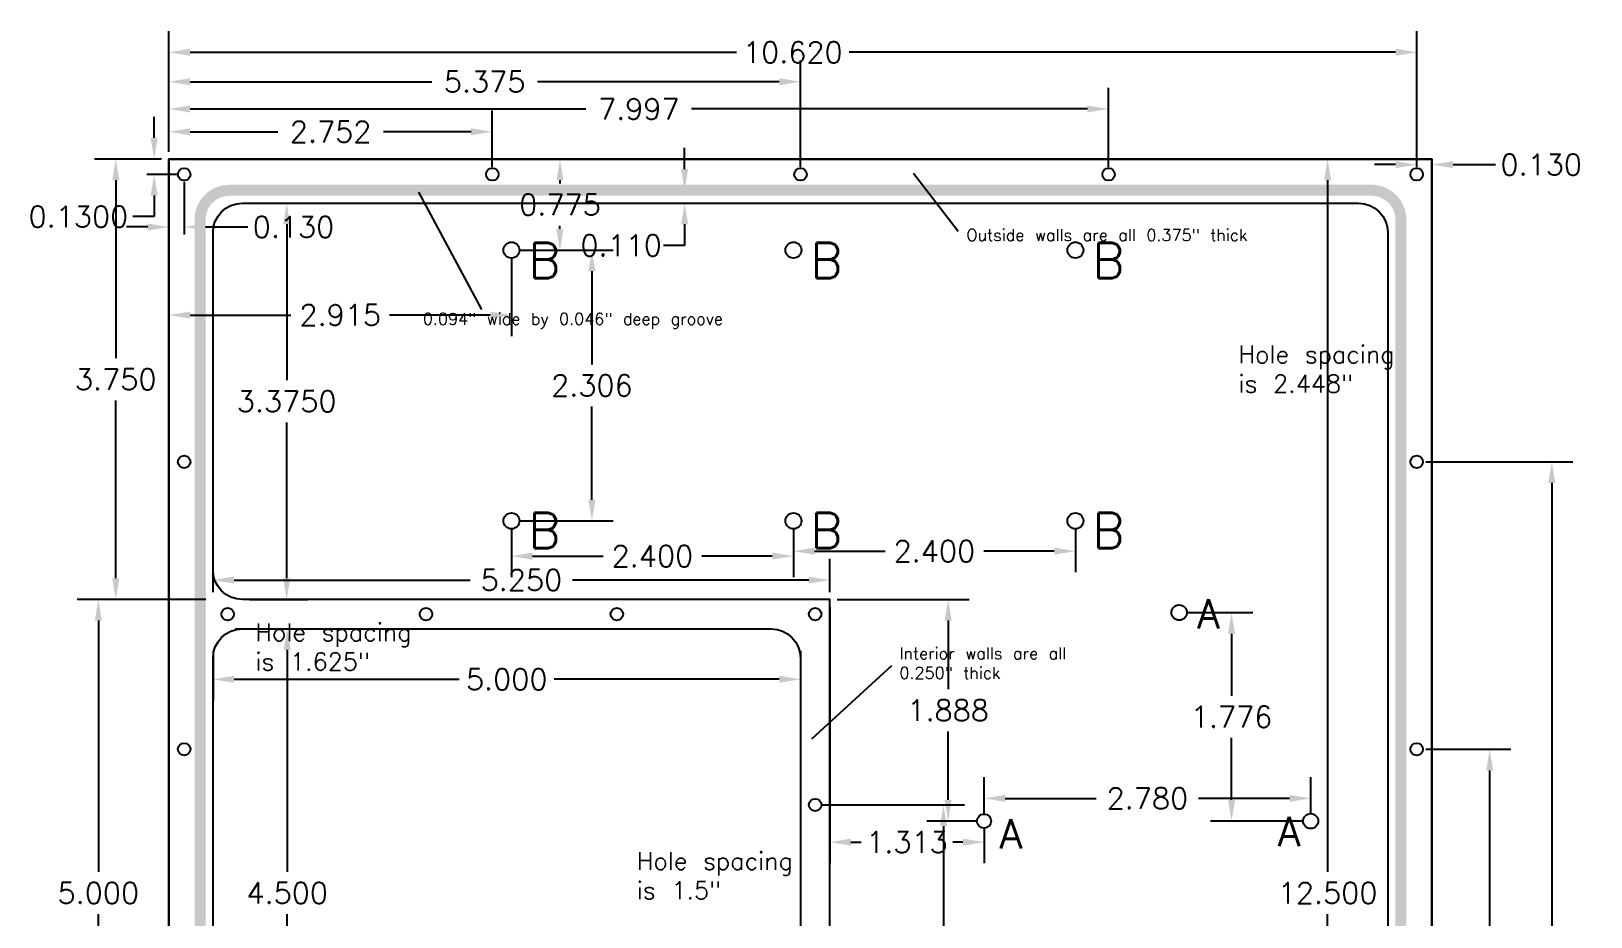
# Model space of a CAD drawing. Extents: x -100 to 12, y -2 to 69.
# Drawn here: x -1.55 to 11.73, y 5.67 to 13.21 of the extents above; entities that cross this region are included whole.
import ezdxf

# ---------------------------------------------------------------- set-up
doc = ezdxf.new("R2010")
doc.units = 0
doc.header["$MEASUREMENT"] = 0
for name, color, linetype in [('BOX', 1, 'CONTINUOUS'), ('BOXDWGTEXT', 7, 'CONTINUOUS'), ('BOXINTERIORHOLES', 7, 'CONTINUOUS'), ('DIMENSIONS', 7, 'CONTINUOUS')]:
    doc.layers.add(name, color=color, linetype=linetype)
doc.styles.get("Standard").update_dxf_attribs({"font": 'txt.shx'})
doc.dimstyles.get("Standard").update_dxf_attribs({"dimtxt": 0.18, "dimasz": 0.18, "dimexe": 0.18, "dimexo": 0.0625, "dimgap": 0.09, "dimtad": 0, "dimtih": 1, "dimtoh": 1, "dimdec": 4, "dimzin": 0, "dimdsep": 46, "dimtxsty": 'Standard', "dimcen": 0.09, "dimadec": 0, "dimazin": 0, "dimtfac": 1, "dimtdec": 4, "dimtofl": 0, "dimtmove": 0, "dimatfit": 3, "dimfxl": 0, "dimtolj": 1, "dimtzin": 0, "dimarcsym": 0})

# ---------------------------------------------------------------- blocks, each defined once
blk = doc.blocks.new('*D15')
at = {"layer": 'DIMENSIONS', "color": 0, "linetype": 'ByBlock'}
for p, q in [((-0.438, 12.125, 1.25), (-1.008, 12.125, 1.25)), ((-0.828, 11.945, 1.25), (-0.828, 10.43, 1.25)), ((-0.828, 8.555, 1.25), (-0.828, 10.07, 1.25)), ((-0.063, 8.375, 1.25), (-1.008, 8.375, 1.25))]:
    blk.add_line(p, q, dxfattribs=at)
for points in [[(-0.828, 12.125, 1.25), (-0.858, 11.945, 1.25), (-0.798, 11.945, 1.25)], [(-0.828, 8.375, 1.25), (-0.858, 8.555, 1.25), (-0.798, 8.555, 1.25)]]:
    blk.add_solid(points, dxfattribs=at)
at = {"layer": 'DIMENSIONS', "color": 0, "linetype": 'ByBlock', "insert": (-0.828, 10.25, 1.25), "char_height": 0.18, "attachment_point": 5}
blk.add_mtext('\\A1;3.750', dxfattribs=at)
blk = doc.blocks.new('*D14')
at = {"layer": 'DIMENSIONS', "color": 0, "linetype": 'ByBlock'}
for p, q in [((0.188, 8.125), (0.812, 8.125)), ((0.632, 7.945), (0.632, 6.055)), ((0.632, 3.805), (0.632, 5.695)), ((0.188, 3.625), (0.812, 3.625))]:
    blk.add_line(p, q, dxfattribs=at)
for points in [[(0.632, 8.125), (0.602, 7.945), (0.662, 7.945)], [(0.632, 3.625), (0.602, 3.805), (0.662, 3.805)]]:
    blk.add_solid(points, dxfattribs=at)
at = {"layer": 'DIMENSIONS', "color": 0, "linetype": 'ByBlock', "insert": (0.632, 5.875), "char_height": 0.18, "attachment_point": 5}
blk.add_mtext('\\A1;4.500', dxfattribs=at)
blk = doc.blocks.new('*D13')
at = {"layer": 'DIMENSIONS', "color": 0, "linetype": 'ByBlock'}
for p, q in [((0, 7.938), (0, 7.515)), ((5, 7.938), (5, 7.515)), ((0.18, 7.695), (2.095, 7.695)), ((4.82, 7.695), (2.905, 7.695))]:
    blk.add_line(p, q, dxfattribs=at)
for points in [[(0, 7.695), (0.18, 7.665), (0.18, 7.725)], [(5, 7.695), (4.82, 7.665), (4.82, 7.725)]]:
    blk.add_solid(points, dxfattribs=at)
at = {"layer": 'DIMENSIONS', "color": 0, "linetype": 'ByBlock', "insert": (2.5, 7.695), "char_height": 0.18, "attachment_point": 5}
blk.add_mtext('\\A1;5.000', dxfattribs=at)
blk = doc.blocks.new('*D12')
at = {"layer": 'DIMENSIONS', "color": 0, "linetype": 'ByBlock'}
for p, q in [((0, 8.438, 1.25), (0, 8.72, 1.25)), ((5.25, 8.438, 1.25), (5.25, 8.72, 1.25)), ((0.18, 8.54, 1.25), (2.19, 8.54, 1.25)), ((5.07, 8.54, 1.25), (3.06, 8.54, 1.25))]:
    blk.add_line(p, q, dxfattribs=at)
for points in [[(0, 8.54, 1.25), (0.18, 8.51, 1.25), (0.18, 8.57, 1.25)], [(5.25, 8.54, 1.25), (5.07, 8.51, 1.25), (5.07, 8.57, 1.25)]]:
    blk.add_solid(points, dxfattribs=at)
at = {"layer": 'DIMENSIONS', "color": 0, "linetype": 'ByBlock', "insert": (2.625, 8.54, 1.25), "char_height": 0.18, "attachment_point": 5}
blk.add_mtext('\\A1;5.250', dxfattribs=at)
blk = doc.blocks.new('*D11')
at = {"layer": 'DIMENSIONS', "color": 0, "linetype": 'ByBlock'}
for p, q in [((-0.062, 8.375, 1.25), (-1.156, 8.375, 1.25)), ((-0.976, 8.195, 1.25), (-0.976, 6.055, 1.25)), ((-0.976, 3.555, 1.25), (-0.976, 5.695, 1.25)), ((-0.062, 3.375, 1.25), (-1.156, 3.375, 1.25))]:
    blk.add_line(p, q, dxfattribs=at)
for points in [[(-0.976, 8.375, 1.25), (-1.006, 8.195, 1.25), (-0.946, 8.195, 1.25)], [(-0.976, 3.375, 1.25), (-1.006, 3.555, 1.25), (-0.946, 3.555, 1.25)]]:
    blk.add_solid(points, dxfattribs=at)
at = {"layer": 'DIMENSIONS', "color": 0, "linetype": 'ByBlock', "insert": (-0.976, 5.875, 1.25), "char_height": 0.18, "attachment_point": 5}
blk.add_mtext('\\A1;5.000', dxfattribs=at)
blk = doc.blocks.new('*D9')
at = {"layer": 'DIMENSIONS', "color": 0, "linetype": 'ByBlock'}
for p, q in [((8.961, 12.125), (9.667, 12.125)), ((9.487, 11.945), (9.487, 6.055)), ((9.487, -0.195), (9.487, 5.695)), ((8.961, -0.375), (9.667, -0.375))]:
    blk.add_line(p, q, dxfattribs=at)
for points in [[(9.487, 12.125), (9.457, 11.945), (9.517, 11.945)], [(9.487, -0.375), (9.457, -0.195), (9.517, -0.195)]]:
    blk.add_solid(points, dxfattribs=at)
at = {"layer": 'DIMENSIONS', "color": 0, "linetype": 'ByBlock', "insert": (9.487, 5.875), "char_height": 0.18, "attachment_point": 5}
blk.add_mtext('\\A1;12.500', dxfattribs=at)
blk = doc.blocks.new('*D8')
at = {"layer": 'BOXDWGTEXT', "color": 0, "linetype": 'ByBlock'}
for p, q in [((4.014, 12.04, 1.25), (4.014, 12.22, 1.25)), ((4.077, 11.86, 1.25), (4.077, 11.86, 1.25)), ((4.077, 11.75, 1.25), (4.077, 11.75, 1.25)), ((4.014, 11.57, 1.25), (4.014, 11.39, 1.25)), ((4.014, 11.39, 1.25), (3.834, 11.39, 1.25))]:
    blk.add_line(p, q, dxfattribs=at)
for points in [[(4.014, 11.86, 1.25), (3.984, 12.04, 1.25), (4.044, 12.04, 1.25)], [(4.014, 11.75, 1.25), (3.984, 11.57, 1.25), (4.044, 11.57, 1.25)]]:
    blk.add_solid(points, dxfattribs=at)
at = {"layer": 'BOXDWGTEXT', "color": 0, "linetype": 'ByBlock', "insert": (3.474, 11.39, 1.25), "char_height": 0.18, "attachment_point": 5}
blk.add_mtext('\\A1;0.110', dxfattribs=at)
blk = doc.blocks.new('*D7')
at = {"layer": 'BOXDWGTEXT', "color": 0, "linetype": 'ByBlock'}
for p, q in [((0.312, 11.75), (0.807, 11.75)), ((0.627, 11.57), (0.627, 10.242)), ((0.627, 8.555), (0.627, 9.883)), ((0.312, 8.375), (0.807, 8.375))]:
    blk.add_line(p, q, dxfattribs=at)
for points in [[(0.627, 11.75), (0.657, 11.57), (0.597, 11.57)], [(0.627, 8.375), (0.657, 8.555), (0.597, 8.555)]]:
    blk.add_solid(points, dxfattribs=at)
at = {"layer": 'BOXDWGTEXT', "color": 0, "linetype": 'ByBlock', "insert": (0.627, 10.062), "char_height": 0.18, "attachment_point": 5}
blk.add_mtext('\\A1;3.3750', dxfattribs=at)
blk = doc.blocks.new('*D3')
at = {"layer": 'BOXDWGTEXT', "color": 0, "linetype": 'ByBlock'}
for p, q in [((10.322, 7.099, 1.25), (11.046, 7.099, 1.25)), ((10.866, 6.919, 1.25), (10.866, 3.511, 1.25)), ((10.866, -0.258, 1.25), (10.866, 3.151, 1.25)), ((10.438, -0.438, 1.25), (11.046, -0.438, 1.25))]:
    blk.add_line(p, q, dxfattribs=at)
for points in [[(10.866, 7.099, 1.25), (10.896, 6.919, 1.25), (10.836, 6.919, 1.25)], [(10.866, -0.438, 1.25), (10.896, -0.258, 1.25), (10.836, -0.258, 1.25)]]:
    blk.add_solid(points, dxfattribs=at)
at = {"layer": 'BOXDWGTEXT', "color": 0, "linetype": 'ByBlock', "insert": (10.866, 3.331, 1.25), "char_height": 0.18, "attachment_point": 5}
blk.add_mtext('\\A1;7.536', dxfattribs=at)
blk = doc.blocks.new('*D2')
at = {"layer": 'BOXDWGTEXT', "color": 0, "linetype": 'ByBlock'}
for p, q in [((10.322, 9.547, 1.25), (11.575, 9.547, 1.25)), ((11.395, 9.367, 1.25), (11.395, 4.735, 1.25)), ((11.395, -0.258, 1.25), (11.395, 4.375, 1.25)), ((10.5, -0.438, 1.25), (11.575, -0.438, 1.25))]:
    blk.add_line(p, q, dxfattribs=at)
for points in [[(11.395, 9.547, 1.25), (11.425, 9.367, 1.25), (11.365, 9.367, 1.25)], [(11.395, -0.438, 1.25), (11.425, -0.258, 1.25), (11.365, -0.258, 1.25)]]:
    blk.add_solid(points, dxfattribs=at)
at = {"layer": 'BOXDWGTEXT', "color": 0, "linetype": 'ByBlock', "insert": (11.395, 4.555, 1.25), "char_height": 0.18, "attachment_point": 5}
blk.add_mtext('\\A1;9.984', dxfattribs=at)
blk = doc.blocks.new('*D1')
at = {"layer": 'BOXDWGTEXT', "color": 0, "linetype": 'ByBlock'}
for p, q in [((-0.375, 12.062), (-0.375, 11.484)), ((-0.245, 11.932), (-0.245, 11.484)), ((-0.555, 11.547), (-0.735, 11.547)), ((-0.065, 11.547), (0.115, 11.547)), ((0.115, 11.547), (0.295, 11.547))]:
    blk.add_line(p, q, dxfattribs=at)
for points in [[(-0.375, 11.547), (-0.555, 11.517), (-0.555, 11.577)], [(-0.245, 11.547), (-0.065, 11.517), (-0.065, 11.577)]]:
    blk.add_solid(points, dxfattribs=at)
at = {"layer": 'BOXDWGTEXT', "color": 0, "linetype": 'ByBlock', "insert": (0.685, 11.547), "char_height": 0.18, "attachment_point": 5}
blk.add_mtext('\\A1;0.130', dxfattribs=at)
blk = doc.blocks.new('*D0')
at = {"layer": 'BOXDWGTEXT', "color": 0, "linetype": 'ByBlock'}
for p, q in [((-0.501, 12.305, 1.25), (-0.501, 12.485, 1.25)), ((-0.438, 12.125, 1.25), (-0.564, 12.125, 1.25)), ((-0.308, 11.995, 1.25), (-0.564, 11.995, 1.25)), ((-0.501, 11.815, 1.25), (-0.501, 11.635, 1.25)), ((-0.501, 11.635, 1.25), (-0.681, 11.635, 1.25))]:
    blk.add_line(p, q, dxfattribs=at)
for points in [[(-0.501, 12.125, 1.25), (-0.531, 12.305, 1.25), (-0.471, 12.305, 1.25)], [(-0.501, 11.995, 1.25), (-0.531, 11.815, 1.25), (-0.471, 11.815, 1.25)]]:
    blk.add_solid(points, dxfattribs=at)
at = {"layer": 'BOXDWGTEXT', "color": 0, "linetype": 'ByBlock', "insert": (-1.146, 11.635, 1.25), "char_height": 0.18, "attachment_point": 5}
blk.add_mtext('\\A1;0.1300', dxfattribs=at)
blk = doc.blocks.new('*D80')
at = {"layer": 'BOXDWGTEXT', "color": 0, "linetype": 'ByBlock'}
for p, q in [((10.245, 12.057, 1.25), (10.245, 12.14, 1.25)), ((10.065, 12.078, 1.25), (9.885, 12.078, 1.25)), ((10.375, 12.062, 1.25), (10.375, 12.015, 1.25)), ((10.555, 12.078, 1.25), (10.735, 12.078, 1.25)), ((10.735, 12.078, 1.25), (10.915, 12.078, 1.25))]:
    blk.add_line(p, q, dxfattribs=at)
for points in [[(10.245, 12.078, 1.25), (10.065, 12.048, 1.25), (10.065, 12.108, 1.25)], [(10.375, 12.078, 1.25), (10.555, 12.048, 1.25), (10.555, 12.108, 1.25)]]:
    blk.add_solid(points, dxfattribs=at)
at = {"layer": 'BOXDWGTEXT', "color": 0, "linetype": 'ByBlock', "insert": (11.305, 12.078, 1.25), "char_height": 0.18, "attachment_point": 5}
blk.add_mtext('\\A1;0.130', dxfattribs=at)
blk = doc.blocks.new('*D76')
at = {"layer": 'DIMENSIONS', "color": 0, "linetype": 'ByBlock'}
for p, q in [((-0.375, 12.188, 1.25), (-0.375, 12.538, 1.25)), ((2.377, 12.057, 1.25), (2.377, 12.538, 1.25)), ((-0.195, 12.358, 1.25), (0.551, 12.358, 1.25)), ((2.197, 12.358, 1.25), (1.451, 12.358, 1.25))]:
    blk.add_line(p, q, dxfattribs=at)
for points in [[(-0.375, 12.358, 1.25), (-0.195, 12.328, 1.25), (-0.195, 12.388, 1.25)], [(2.377, 12.358, 1.25), (2.197, 12.328, 1.25), (2.197, 12.388, 1.25)]]:
    blk.add_solid(points, dxfattribs=at)
at = {"layer": 'DIMENSIONS', "color": 0, "linetype": 'ByBlock', "insert": (1.001, 12.358, 1.25), "char_height": 0.18, "attachment_point": 5}
blk.add_mtext('\\A1;2.752', dxfattribs=at)
blk = doc.blocks.new('*D77')
at = {"layer": 'DIMENSIONS', "color": 0, "linetype": 'ByBlock'}
for p, q in [((-0.375, 12.188, 1.25), (-0.375, 12.964, 1.25)), ((5, 12.057, 1.25), (5, 12.964, 1.25)), ((-0.195, 12.784, 1.25), (1.863, 12.784, 1.25)), ((4.82, 12.784, 1.25), (2.763, 12.784, 1.25))]:
    blk.add_line(p, q, dxfattribs=at)
for points in [[(-0.375, 12.784, 1.25), (-0.195, 12.754, 1.25), (-0.195, 12.814, 1.25)], [(5, 12.784, 1.25), (4.82, 12.754, 1.25), (4.82, 12.814, 1.25)]]:
    blk.add_solid(points, dxfattribs=at)
at = {"layer": 'DIMENSIONS', "color": 0, "linetype": 'ByBlock', "insert": (2.312, 12.784, 1.25), "char_height": 0.18, "attachment_point": 5}
blk.add_mtext('\\A1;5.375', dxfattribs=at)
blk = doc.blocks.new('*D78')
at = {"layer": 'DIMENSIONS', "color": 0, "linetype": 'ByBlock'}
for p, q in [((-0.375, 12.188, 1.25), (-0.375, 12.732, 1.25)), ((7.622, 12.057, 1.25), (7.622, 12.732, 1.25)), ((-0.195, 12.552, 1.25), (3.174, 12.552, 1.25)), ((7.442, 12.552, 1.25), (4.074, 12.552, 1.25))]:
    blk.add_line(p, q, dxfattribs=at)
for points in [[(-0.375, 12.552, 1.25), (-0.195, 12.522, 1.25), (-0.195, 12.582, 1.25)], [(7.622, 12.552, 1.25), (7.442, 12.522, 1.25), (7.442, 12.582, 1.25)]]:
    blk.add_solid(points, dxfattribs=at)
at = {"layer": 'DIMENSIONS', "color": 0, "linetype": 'ByBlock', "insert": (3.624, 12.552, 1.25), "char_height": 0.18, "attachment_point": 5}
blk.add_mtext('\\A1;7.997', dxfattribs=at)
blk = doc.blocks.new('*D79')
at = {"layer": 'DIMENSIONS', "color": 0, "linetype": 'ByBlock'}
for p, q in [((-0.375, 12.188, 1.25), (-0.375, 13.215, 1.25)), ((10.245, 12.057, 1.25), (10.245, 13.215, 1.25)), ((-0.195, 13.035, 1.25), (4.455, 13.035, 1.25)), ((10.065, 13.035, 1.25), (5.415, 13.035, 1.25))]:
    blk.add_line(p, q, dxfattribs=at)
for points in [[(-0.375, 13.035, 1.25), (-0.195, 13.005, 1.25), (-0.195, 13.065, 1.25)], [(10.245, 13.035, 1.25), (10.065, 13.005, 1.25), (10.065, 13.065, 1.25)]]:
    blk.add_solid(points, dxfattribs=at)
at = {"layer": 'DIMENSIONS', "color": 0, "linetype": 'ByBlock', "insert": (4.935, 13.035, 1.25), "char_height": 0.18, "attachment_point": 5}
blk.add_mtext('\\A1;10.620', dxfattribs=at)
blk = doc.blocks.new('*D87')
at = {"layer": 'DIMENSIONS', "color": 0, "linetype": 'ByBlock'}
for p, q in [((5.188, 6.625, 1.25), (6.397, 6.625, 1.25)), ((6.217, 6.445, 1.25), (6.217, 5.18, 1.25)), ((6.217, 3.555, 1.25), (6.217, 4.82, 1.25)), ((5.313, 3.375, 1.25), (6.397, 3.375, 1.25))]:
    blk.add_line(p, q, dxfattribs=at)
for points in [[(6.217, 6.625, 1.25), (6.247, 6.445, 1.25), (6.187, 6.445, 1.25)], [(6.217, 3.375, 1.25), (6.247, 3.555, 1.25), (6.187, 3.555, 1.25)]]:
    blk.add_solid(points, dxfattribs=at)
at = {"layer": 'DIMENSIONS', "color": 0, "linetype": 'ByBlock', "insert": (6.217, 5, 1.25), "char_height": 0.18, "attachment_point": 5}
blk.add_mtext('\\A1;3.250', dxfattribs=at)
blk = doc.blocks.new('*D89')
at = {"layer": 'BOXINTERIORHOLES', "color": 0, "linetype": 'ByBlock'}
for p, q in [((-0.375, 12.062, 1.25), (-0.375, 10.617, 1.25)), ((2.54, 11.287, 1.25), (2.54, 10.617, 1.25)), ((-0.195, 10.797, 1.25), (0.662, 10.797, 1.25)), ((2.36, 10.797, 1.25), (1.502, 10.797, 1.25))]:
    blk.add_line(p, q, dxfattribs=at)
for points in [[(-0.375, 10.797, 1.25), (-0.195, 10.767, 1.25), (-0.195, 10.827, 1.25)], [(2.54, 10.797, 1.25), (2.36, 10.767, 1.25), (2.36, 10.827, 1.25)]]:
    blk.add_solid(points, dxfattribs=at)
at = {"layer": 'BOXINTERIORHOLES', "color": 0, "linetype": 'ByBlock', "insert": (1.083, 10.797, 1.25), "char_height": 0.18, "attachment_point": 5}
blk.add_mtext('\\A1;2.915', dxfattribs=at)
blk = doc.blocks.new('*D90')
at = {"layer": 'BOXINTERIORHOLES', "color": 0, "linetype": 'ByBlock'}
for p, q in [((-0.312, 12.125, 1.25), (3.133, 12.125, 1.25)), ((2.953, 11.945, 1.25), (2.953, 11.918, 1.25)), ((2.953, 11.53, 1.25), (2.953, 11.557, 1.25)), ((2.602, 11.35, 1.25), (3.133, 11.35, 1.25))]:
    blk.add_line(p, q, dxfattribs=at)
for points in [[(2.953, 12.125, 1.25), (2.923, 11.945, 1.25), (2.983, 11.945, 1.25)], [(2.953, 11.35, 1.25), (2.923, 11.53, 1.25), (2.983, 11.53, 1.25)]]:
    blk.add_solid(points, dxfattribs=at)
at = {"layer": 'BOXINTERIORHOLES', "color": 0, "linetype": 'ByBlock', "insert": (2.953, 11.738, 1.25), "char_height": 0.18, "attachment_point": 5}
blk.add_mtext('\\A1;0.775', dxfattribs=at)
blk = doc.blocks.new('*D91')
at = {"layer": 'BOXINTERIORHOLES', "color": 0, "linetype": 'ByBlock'}
for p, q in [((2.602, 11.35), (3.405, 11.35)), ((3.225, 11.17), (3.225, 10.377)), ((3.225, 9.224), (3.225, 10.017)), ((2.602, 9.044), (3.405, 9.044))]:
    blk.add_line(p, q, dxfattribs=at)
for points in [[(3.225, 11.35), (3.195, 11.17), (3.255, 11.17)], [(3.225, 9.044), (3.195, 9.224), (3.255, 9.224)]]:
    blk.add_solid(points, dxfattribs=at)
at = {"layer": 'BOXINTERIORHOLES', "color": 0, "linetype": 'ByBlock', "insert": (3.225, 10.197), "char_height": 0.18, "attachment_point": 5}
blk.add_mtext('\\A1;2.306', dxfattribs=at)
blk = doc.blocks.new('*D92')
at = {"layer": 'BOXINTERIORHOLES', "color": 0, "linetype": 'ByBlock'}
for p, q in [((2.54, 8.981), (2.54, 8.564)), ((4.94, 8.981), (4.94, 8.564)), ((2.72, 8.744), (3.32, 8.744)), ((4.76, 8.744), (4.16, 8.744))]:
    blk.add_line(p, q, dxfattribs=at)
for points in [[(2.54, 8.744), (2.72, 8.714), (2.72, 8.774)], [(4.94, 8.744), (4.76, 8.714), (4.76, 8.774)]]:
    blk.add_solid(points, dxfattribs=at)
at = {"layer": 'BOXINTERIORHOLES', "color": 0, "linetype": 'ByBlock', "insert": (3.74, 8.744), "char_height": 0.18, "attachment_point": 5}
blk.add_mtext('\\A1;2.400', dxfattribs=at)
blk = doc.blocks.new('*D93')
at = {"layer": 'BOXINTERIORHOLES', "color": 0, "linetype": 'ByBlock'}
for p, q in [((4.94, 8.981), (4.94, 8.606)), ((7.34, 8.981), (7.34, 8.606)), ((5.12, 8.786), (5.72, 8.786)), ((7.16, 8.786), (6.56, 8.786))]:
    blk.add_line(p, q, dxfattribs=at)
for points in [[(4.94, 8.786), (5.12, 8.756), (5.12, 8.816)], [(7.34, 8.786), (7.16, 8.756), (7.16, 8.816)]]:
    blk.add_solid(points, dxfattribs=at)
at = {"layer": 'BOXINTERIORHOLES', "color": 0, "linetype": 'ByBlock', "insert": (6.14, 8.786), "char_height": 0.18, "attachment_point": 5}
blk.add_mtext('\\A1;2.400', dxfattribs=at)
blk = doc.blocks.new('*D101')
at = {"layer": 'BOXINTERIORHOLES', "color": 0, "linetype": 'ByBlock'}
for p, q in [((6.563, 6.55), (6.563, 6.861)), ((9.343, 6.55), (9.343, 6.861)), ((6.743, 6.681), (7.518, 6.681)), ((9.163, 6.681), (8.388, 6.681))]:
    blk.add_line(p, q, dxfattribs=at)
for points in [[(6.563, 6.681), (6.743, 6.651), (6.743, 6.711)], [(9.343, 6.681), (9.163, 6.651), (9.163, 6.711)]]:
    blk.add_solid(points, dxfattribs=at)
at = {"layer": 'BOXINTERIORHOLES', "color": 0, "linetype": 'ByBlock', "insert": (7.953, 6.681), "char_height": 0.18, "attachment_point": 5}
blk.add_mtext('\\A1;2.780', dxfattribs=at)
blk = doc.blocks.new('*D102')
at = {"layer": 'BOXINTERIORHOLES', "color": 0, "linetype": 'ByBlock'}
for p, q in [((8.285, 8.263), (8.849, 8.263)), ((8.669, 8.083), (8.669, 7.555)), ((8.669, 6.667), (8.669, 7.195)), ((9.28, 6.487), (8.489, 6.487))]:
    blk.add_line(p, q, dxfattribs=at)
for points in [[(8.669, 8.263), (8.639, 8.083), (8.699, 8.083)], [(8.669, 6.487), (8.639, 6.667), (8.699, 6.667)]]:
    blk.add_solid(points, dxfattribs=at)
at = {"layer": 'BOXINTERIORHOLES', "color": 0, "linetype": 'ByBlock', "insert": (8.669, 7.375), "char_height": 0.18, "attachment_point": 5}
blk.add_mtext('\\A1;1.776', dxfattribs=at)
blk = doc.blocks.new('*D103')
at = {"layer": 'BOXINTERIORHOLES', "color": 0, "linetype": 'ByBlock'}
for p, q in [((5.25, 8.312), (5.25, 6.128)), ((6.563, 6.425), (6.563, 6.128)), ((5.43, 6.308), (5.516, 6.308)), ((6.383, 6.308), (6.296, 6.308))]:
    blk.add_line(p, q, dxfattribs=at)
for points in [[(5.25, 6.308), (5.43, 6.278), (5.43, 6.338)], [(6.563, 6.308), (6.383, 6.278), (6.383, 6.338)]]:
    blk.add_solid(points, dxfattribs=at)
at = {"layer": 'BOXINTERIORHOLES', "color": 0, "linetype": 'ByBlock', "insert": (5.906, 6.308), "char_height": 0.18, "attachment_point": 5}
blk.add_mtext('\\A1;1.313', dxfattribs=at)
blk = doc.blocks.new('*D104')
at = {"layer": 'BOXINTERIORHOLES', "color": 0, "linetype": 'ByBlock'}
for p, q in [((5.313, 8.375), (6.437, 8.375)), ((6.257, 8.195), (6.257, 7.611)), ((6.257, 6.667), (6.257, 7.251)), ((6.5, 6.487), (6.077, 6.487))]:
    blk.add_line(p, q, dxfattribs=at)
for points in [[(6.257, 8.375), (6.227, 8.195), (6.287, 8.195)], [(6.257, 6.487), (6.227, 6.667), (6.287, 6.667)]]:
    blk.add_solid(points, dxfattribs=at)
at = {"layer": 'BOXINTERIORHOLES', "color": 0, "linetype": 'ByBlock', "insert": (6.257, 7.431), "char_height": 0.18, "attachment_point": 5}
blk.add_mtext('\\A1;1.888', dxfattribs=at)

msp = doc.modelspace()

# ---------------------------------------------------------------- linework, layer by layer
at = {"layer": 'BOX'}
msp.add_lwpolyline([(-0.375, -0.375), (10.375, -0.375), (10.375, 12.125), (-0.375, 12.125)], close=True, dxfattribs=at)
at = {"layer": 'BOX', "const_width": 0.094, "elevation": 1.25}
msp.add_lwpolyline([(0.14, 11.86), (9.86, 11.86, -0.41421356), (10.11, 11.61), (10.11, 0.14, -0.41421356), (9.86, -0.11), (0.14, -0.11, -0.41421356), (-0.11, 0.14), (-0.11, 11.61, -0.41421356)], format="xyb", close=True, dxfattribs=at)
at = {"layer": 'BOX'}
msp.add_lwpolyline([(2.41452, 8.375), (0.25, 8.375, -0.41421356), (0, 8.625), (0, 11.5, -0.41421356), (0.25, 11.75), (9.75, 11.75, -0.41421356), (10, 11.5), (10, 0.25, -0.41421356), (9.75, 0), (0.25, 0, -0.41421356), (0, 0.25), (0, 3.125, -0.41421356), (0.25, 3.375), (2.69803, 3.375)], format="xyb", dxfattribs=at)
msp.add_lwpolyline([(2.69803, 3.375), (5.25, 3.375), (5.25, 8.375), (2.41452, 8.375)], dxfattribs=at)
at = {"layer": 'BOX', "elevation": 1.25}
msp.add_lwpolyline([(0.25, 8.125), (4.75, 8.125, -0.41421356), (5, 7.875), (5, 3.875, -0.41421356), (4.75, 3.625), (0.25, 3.625, -0.41421356), (0, 3.875), (0, 7.875, -0.41421356)], format="xyb", close=True, dxfattribs=at)
at = {"layer": 'BOX'}
for centre, radius in [((-0.245, 11.995, 1.25), 0.053), ((2.3775, 11.995, 1.25), 0.053), ((5, 11.995, 1.25), 0.053), ((7.6225, 11.995, 1.25), 0.053), ((10.245, 11.995, 1.25), 0.053), ((2.54, 11.35), 0.06779), ((4.94, 11.35), 0.06779), ((7.34, 11.35), 0.06779), ((-0.245, 9.547, 1.25), 0.053), ((10.245, 9.547, 1.25), 0.053), ((2.54, 9.044), 0.06779), ((4.94, 9.044), 0.06779), ((7.34, 9.044), 0.06779), ((0.125, 8.25), 0.053), ((1.8125, 8.25), 0.053), ((3.4375, 8.25), 0.053), ((5.125, 8.25, 1.25), 0.053), ((8.22294, 8.26327), 0.06565), ((-0.245, 7.099, 1.25), 0.053), ((10.245, 7.099, 1.25), 0.053), ((5.125, 6.625, 1.25), 0.053), ((6.56253, 6.48737), 0.06), ((9.34253, 6.48737), 0.064)]:
    msp.add_circle(centre, radius, dxfattribs=at)
at = {"layer": 'BOXDWGTEXT'}
msp.add_line((6.34213, 11.50757, 1.25), (5.96098, 12.00306, 1.25), dxfattribs=at)
at = {"layer": 'DIMENSIONS'}
for p, q in [((1.74895, 11.84494), (2.28659, 10.84382)), ((5.776, 7.81081), (5.09513, 7.18484))]:
    msp.add_line(p, q, dxfattribs=at)

# ---------------------------------------------------------------- texts
at = {"layer": 'BOXDWGTEXT'}
for s, height, p in [('B', 0.3, (2.68617, 11.11202)), ('B', 0.3, (5.08617, 11.11202)), ('B', 0.3, (7.48617, 11.11202)), ('B', 0.3, (2.68617, 8.81202)), ('B', 0.3, (5.08617, 8.81202)), ('B', 0.3, (7.48617, 8.81202)), ('A', 0.25, (8.3763, 8.12826)), ('A', 0.25, (9.06299, 6.27288)), ('A', 0.25, (6.6954, 6.25395))]:
    msp.add_text(s, height=height, dxfattribs=at).set_placement(p)
at = {"layer": 'DIMENSIONS'}
for s, height, p in [('Outside walls are all 0.375" thick', 0.1, (6.41292, 11.42865, 1.25)), ('0.094" wide by 0.046" deep groove', 0.1, (1.78603, 10.71405)), ('Hole spacing', 0.15, (8.72822, 10.38707)), ('is 2.448"', 0.15, (8.72822, 10.13707)), ('Hole spacing', 0.15, (0.36066, 8.02041)), ('Interior walls are all', 0.1, (5.84189, 7.86571)), ('is 1.625"', 0.15, (0.36066, 7.77041)), ('0.250" thick', 0.1, (5.84189, 7.69905)), ('Hole spacing', 0.15, (3.60697, 6.07262)), ('is 1.5"', 0.15, (3.60697, 5.82262))]:
    msp.add_text(s, height=height, dxfattribs=at).set_placement(p)

# ---------------------------------------------------------------- dimensions: what is measured, and where the dimension line sits
at = {"layer": 'BOXDWGTEXT'}
for base, p1, p2, angle, override, picture, middle in [((-0.50137, 11.995, 1.25), (-0.375, 12.125, 1.25), (-0.245, 11.995, 1.25), 90, {"dimtdec": 3}, '*D0', (-1.14637, 11.635, 1.25)), ((4.014, 11.75, 1.25), (4.014, 11.86, 1.25), (4.014, 11.75), 90, {"dimdec": 3}, '*D8', (3.474, 11.39, 1.25)), ((10.375, 12.07769, 1.25), (10.245, 11.995, 1.25), (10.375, 12.125, 1.25), 180, {"dimdec": 3, "dimtdec": 3}, '*D80', (11.305, 12.07769, 1.25)), ((0.62661, 11.75), (0.25, 8.375), (0.25, 11.75, 1.25), 90, {"dimtdec": 3}, '*D7', (0.62661, 10.0625)), ((11.3951909796, 9.547, 1.25), (10.4375, -0.4375, 1.25), (10.26, 9.547, 1.25), 90, {"dimdec": 3, "dimtdec": 3}, '*D2', (11.3951909796, 4.55475, 1.25)), ((10.8656656139, 7.099, 1.25), (10.375, -0.4375, 1.25), (10.26, 7.099, 1.25), 90, {"dimdec": 3, "dimtdec": 3}, '*D3', (10.8656656139, 3.33075, 1.25))]:
    dim = msp.add_linear_dim(base=base, p1=p1, p2=p2, angle=angle, dimstyle='Standard', override=override, dxfattribs=at)
    dim.commit()
    dim.dimension.update_dxf_attribs({"geometry": picture, "text_midpoint": middle})
dim = msp.add_linear_dim(base=(-0.245, 11.547), p1=(-0.375, 12.125), p2=(-0.245, 11.995, 1.25), dimstyle='Standard', override={"dimdec": 3, "dimtdec": 3}, dxfattribs=at)
dim.commit()
dim.dimension.update_dxf_attribs({"geometry": '*D1', "text_midpoint": (0.685, 11.547)})
at = {"layer": 'BOXINTERIORHOLES'}
for base, p1, p2, picture, middle in [((2.54, 10.79699, 1.25), (-0.375, 12.125, 1.25), (2.54, 11.35), '*D89', (1.0825, 10.79699, 1.25)), ((4.94, 8.74448), (2.54, 9.044), (4.94, 9.044), '*D92', (3.74, 8.74448)), ((7.34, 8.78637), (4.94, 9.044), (7.34, 9.044), '*D93', (6.14, 8.78637)), ((6.56253, 6.30843), (5.25, 8.375), (6.56253, 6.48737), '*D103', (5.90627, 6.30843)), ((9.34253, 6.68102), (6.56253, 6.48737), (9.34253, 6.48737), '*D101', (7.95253, 6.68102))]:
    dim = msp.add_linear_dim(base=base, p1=p1, p2=p2, dimstyle='Standard', override={"dimdec": 3, "dimtdec": 3}, dxfattribs=at)
    dim.commit()
    dim.dimension.update_dxf_attribs({"geometry": picture, "text_midpoint": middle})
for base, p1, p2, picture, middle in [((2.953, 11.35, 1.25), (-0.375, 12.125, 1.25), (2.54, 11.35), '*D90', (2.953, 11.7375, 1.25)), ((3.22527, 9.044), (2.54, 11.35), (2.54, 9.044), '*D91', (3.22527, 10.197)), ((6.25656, 6.48737), (5.25, 8.375), (6.56253, 6.48737), '*D104', (6.25656, 7.43119)), ((8.66904, 6.48737), (8.22294, 8.26327), (9.34253, 6.48737), '*D102', (8.66904, 7.37532))]:
    dim = msp.add_linear_dim(base=base, p1=p1, p2=p2, angle=90, dimstyle='Standard', override={"dimdec": 3, "dimtdec": 3}, dxfattribs=at)
    dim.commit()
    dim.dimension.update_dxf_attribs({"geometry": picture, "text_midpoint": middle})
at = {"layer": 'DIMENSIONS'}
for base, p1, p2, override, picture, middle in [((10.245, 13.03479, 1.25), (-0.375, 12.125, 1.25), (10.245, 11.995, 1.25), {"dimdec": 3, "dimtdec": 3}, '*D79', (4.935, 13.03479, 1.25)), ((5, 12.78355, 1.25), (-0.375, 12.125, 1.25), (5, 11.995, 1.25), {"dimdec": 3, "dimtdec": 3}, '*D77', (2.3125, 12.78355, 1.25)), ((7.6225, 12.5516339523, 1.25), (-0.375, 12.125, 1.25), (7.6225, 11.995, 1.25), {"dimdec": 3, "dimtdec": 3}, '*D78', (3.62375, 12.5516339523, 1.25)), ((5.25, 8.53987, 1.25), (0, 8.375, 1.25), (5.25, 8.375), {"dimdec": 3}, '*D12', (2.625, 8.53987, 1.25)), ((5, 7.69512), (0, 8), (5, 8), {"dimdec": 3}, '*D13', (2.5, 7.69512))]:
    dim = msp.add_linear_dim(base=base, p1=p1, p2=p2, dimstyle='Standard', override=override, dxfattribs=at)
    dim.commit()
    dim.dimension.update_dxf_attribs({"geometry": picture, "text_midpoint": middle})
for base, p1, p2, angle, override, picture, middle in [((2.3775, 12.3583697119, 1.25), (-0.375, 12.125, 1.25), (2.3775, 11.995, 1.25), 180, {"dimdec": 3, "dimtdec": 3}, '*D76', (1.00125, 12.3583697119, 1.25)), ((-0.82823, 8.375, 1.25), (-0.375, 12.125, 1.25), (0, 8.375, 1.25), 90, {"dimdec": 3}, '*D15', (-0.82823, 10.25, 1.25)), ((9.48655, -0.375), (8.89857, 12.125), (8.89857, -0.375, 1.25), 90, {"dimdec": 3}, '*D9', (9.48655, 5.875)), ((-0.97633, 3.375, 1.25), (0, 8.375, 1.25), (0, 3.375), 90, {"dimdec": 3}, '*D11', (-0.97633, 5.875, 1.25)), ((0.63219, 3.625), (0.125, 8.125), (0.125, 3.625), 90, {"dimdec": 3, "dimtdec": 3}, '*D14', (0.63219, 5.875)), ((6.21743, 6.625, 1.25), (5.25, 3.375, 1.25), (5.125, 6.625, 1.25), 90, {"dimdec": 3, "dimtdec": 3}, '*D87', (6.21743, 5, 1.25))]:
    dim = msp.add_linear_dim(base=base, p1=p1, p2=p2, angle=angle, dimstyle='Standard', override=override, dxfattribs=at)
    dim.commit()
    dim.dimension.update_dxf_attribs({"geometry": picture, "text_midpoint": middle})

# ---------------------------------------------------------------- meshes
at = {"layer": 'BOX'}
mesh = msp.add_polymesh((6, 3), dxfattribs=at)
for k, corner in enumerate([(10.375, -0.375), (10.375, -0.375, -0.5), (10.375, -0.375, -0.5), (-0.375, -0.375), (-0.375, -0.375, -0.5), (-0.375, -0.375, -0.5), (-0.375, 12.125), (-0.375, 12.125, -0.5), (-0.375, -0.375, -0.5), (10.375, 12.125), (10.375, 12.125, -0.5), (10.375, -0.375, -0.5), (10.375, 12.125), (10.375, 12.125), (10.375, -0.375), (-0.375, 12.125), (-0.375, 12.125), (-0.375, -0.375)]):
    mesh.set_mesh_vertex(divmod(k, 3), corner)

doc.saveas('drawing.dxf')
